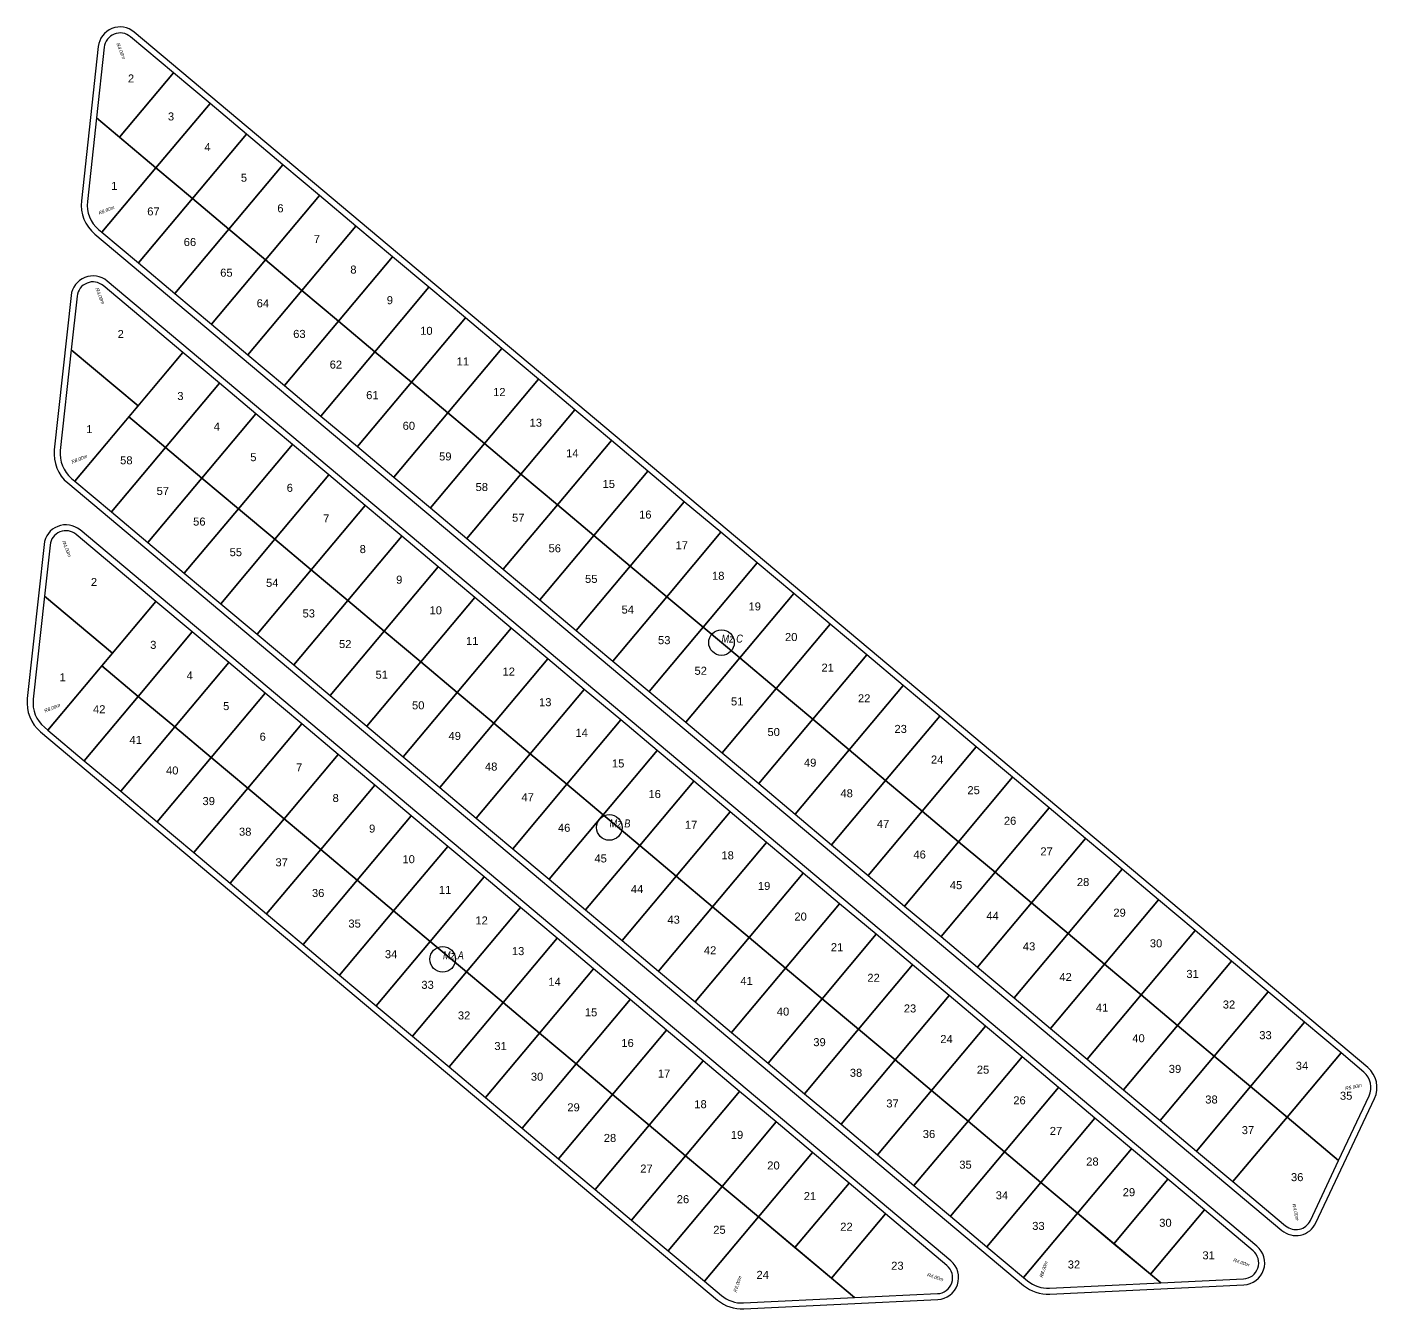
# Model space of a CAD drawing. Header units: millimetres. Extents: x 588946 to 589284, y 8160446 to 8160766.
import ezdxf
from ezdxf.enums import TextEntityAlignment as Align

# ---------------------------------------------------------------- set-up
doc = ezdxf.new("R2010")
doc.units = ezdxf.units.MM
for name, color, linetype in [('Lote A 1', 40, 'Continuous'), ('Lote A 10', 40, 'Continuous'), ('Lote A 11', 40, 'Continuous'), ('Lote A 12', 40, 'Continuous'), ('Lote A 13', 40, 'Continuous'), ('Lote A 14', 40, 'Continuous'), ('Lote A 15', 40, 'Continuous'), ('Lote A 16', 40, 'Continuous'), ('Lote A 17', 40, 'Continuous'), ('Lote A 18', 40, 'Continuous'), ('Lote A 19', 40, 'Continuous'), ('Lote A 2', 40, 'Continuous'), ('Lote A 20', 40, 'Continuous'), ('Lote A 21', 40, 'Continuous'), ('Lote A 22', 40, 'Continuous'), ('Lote A 23', 40, 'Continuous'), ('Lote A 24', 40, 'Continuous'), ('Lote A 25', 40, 'Continuous'), ('Lote A 26', 40, 'Continuous'), ('Lote A 27', 40, 'Continuous'), ('Lote A 28', 40, 'Continuous'), ('Lote A 29', 40, 'Continuous'), ('Lote A 3', 40, 'Continuous'), ('Lote A 30', 40, 'Continuous'), ('Lote A 31', 40, 'Continuous'), ('Lote A 32', 40, 'Continuous'), ('Lote A 33', 40, 'Continuous'), ('Lote A 34', 40, 'Continuous'), ('Lote A 35', 40, 'Continuous'), ('Lote A 36', 40, 'Continuous'), ('Lote A 37', 40, 'Continuous'), ('Lote A 38', 40, 'Continuous'), ('Lote A 39', 40, 'Continuous'), ('Lote A 4', 40, 'Continuous'), ('Lote A 40', 40, 'Continuous'), ('Lote A 41', 40, 'Continuous'), ('Lote A 42', 40, 'Continuous'), ('Lote A 5', 40, 'Continuous'), ('Lote A 6', 40, 'Continuous'), ('Lote A 7', 40, 'Continuous'), ('Lote A 8', 40, 'Continuous'), ('Lote A 9', 40, 'Continuous'), ('Lote B 1', 40, 'Continuous'), ('Lote B 10', 40, 'Continuous'), ('Lote B 11', 40, 'Continuous'), ('Lote B 12', 40, 'Continuous'), ('Lote B 13', 40, 'Continuous'), ('Lote B 14', 40, 'Continuous'), ('Lote B 15', 40, 'Continuous'), ('Lote B 16', 40, 'Continuous'), ('Lote B 17', 40, 'Continuous'), ('Lote B 18', 40, 'Continuous'), ('Lote B 19', 40, 'Continuous'), ('Lote B 2', 40, 'Continuous'), ('Lote B 20', 40, 'Continuous'), ('Lote B 21', 40, 'Continuous'), ('Lote B 22', 40, 'Continuous'), ('Lote B 23', 40, 'Continuous'), ('Lote B 24', 40, 'Continuous'), ('Lote B 25', 40, 'Continuous'), ('Lote B 26', 40, 'Continuous'), ('Lote B 27', 40, 'Continuous'), ('Lote B 28', 40, 'Continuous'), ('Lote B 29', 40, 'Continuous'), ('Lote B 3', 40, 'Continuous'), ('Lote B 30', 40, 'Continuous'), ('Lote B 31', 40, 'Continuous'), ('Lote B 32', 40, 'Continuous'), ('Lote B 33', 40, 'Continuous'), ('Lote B 34', 40, 'Continuous'), ('Lote B 35', 40, 'Continuous'), ('Lote B 36', 40, 'Continuous'), ('Lote B 37', 40, 'Continuous'), ('Lote B 38', 40, 'Continuous'), ('Lote B 39', 40, 'Continuous'), ('Lote B 4', 40, 'Continuous'), ('Lote B 40', 40, 'Continuous'), ('Lote B 41', 40, 'Continuous'), ('Lote B 42', 40, 'Continuous'), ('Lote B 43', 40, 'Continuous'), ('Lote B 44', 40, 'Continuous'), ('Lote B 45', 40, 'Continuous'), ('Lote B 46', 40, 'Continuous'), ('Lote B 47', 40, 'Continuous'), ('Lote B 48', 40, 'Continuous'), ('Lote B 49', 40, 'Continuous'), ('Lote B 5', 40, 'Continuous'), ('Lote B 50', 40, 'Continuous'), ('Lote B 51', 40, 'Continuous'), ('Lote B 52', 40, 'Continuous'), ('Lote B 53', 40, 'Continuous'), ('Lote B 54', 40, 'Continuous'), ('Lote B 55', 40, 'Continuous'), ('Lote B 56', 40, 'Continuous'), ('Lote B 57', 40, 'Continuous'), ('Lote B 58', 40, 'Continuous'), ('Lote B 6', 40, 'Continuous'), ('Lote B 7', 40, 'Continuous'), ('Lote B 8', 40, 'Continuous'), ('Lote B 9', 40, 'Continuous'), ('Lote C 1', 40, 'Continuous'), ('Lote C 10', 40, 'Continuous'), ('Lote C 11', 40, 'Continuous'), ('Lote C 12', 40, 'Continuous'), ('Lote C 13', 40, 'Continuous'), ('Lote C 14', 40, 'Continuous'), ('Lote C 15', 40, 'Continuous'), ('Lote C 16', 40, 'Continuous'), ('Lote C 17', 40, 'Continuous'), ('Lote C 18', 40, 'Continuous'), ('Lote C 19', 40, 'Continuous'), ('Lote C 2', 40, 'Continuous'), ('Lote C 20', 40, 'Continuous'), ('Lote C 21', 40, 'Continuous'), ('Lote C 22', 40, 'Continuous'), ('Lote C 23', 40, 'Continuous'), ('Lote C 24', 40, 'Continuous'), ('Lote C 25', 40, 'Continuous'), ('Lote C 26', 40, 'Continuous'), ('Lote C 27', 40, 'Continuous'), ('Lote C 28', 40, 'Continuous'), ('Lote C 29', 40, 'Continuous'), ('Lote C 3', 40, 'Continuous'), ('Lote C 30', 40, 'Continuous'), ('Lote C 31', 40, 'Continuous'), ('Lote C 32', 40, 'Continuous'), ('Lote C 33', 40, 'Continuous'), ('Lote C 34', 40, 'Continuous'), ('Lote C 35', 40, 'Continuous'), ('Lote C 36', 40, 'Continuous'), ('Lote C 37', 40, 'Continuous'), ('Lote C 38', 40, 'Continuous'), ('Lote C 39', 40, 'Continuous'), ('Lote C 4', 40, 'Continuous'), ('Lote C 40', 40, 'Continuous'), ('Lote C 41', 40, 'Continuous'), ('Lote C 42', 40, 'Continuous'), ('Lote C 43', 40, 'Continuous'), ('Lote C 44', 40, 'Continuous'), ('Lote C 45', 40, 'Continuous'), ('Lote C 46', 40, 'Continuous'), ('Lote C 47', 40, 'Continuous'), ('Lote C 48', 40, 'Continuous'), ('Lote C 49', 40, 'Continuous'), ('Lote C 5', 40, 'Continuous'), ('Lote C 50', 40, 'Continuous'), ('Lote C 51', 40, 'Continuous'), ('Lote C 52', 40, 'Continuous'), ('Lote C 53', 40, 'Continuous'), ('Lote C 54', 40, 'Continuous'), ('Lote C 55', 40, 'Continuous'), ('Lote C 56', 40, 'Continuous'), ('Lote C 57', 40, 'Continuous'), ('Lote C 58', 40, 'Continuous'), ('Lote C 59', 40, 'Continuous'), ('Lote C 6', 40, 'Continuous'), ('Lote C 60', 40, 'Continuous'), ('Lote C 61', 40, 'Continuous'), ('Lote C 62', 40, 'Continuous'), ('Lote C 63', 40, 'Continuous'), ('Lote C 64', 40, 'Continuous'), ('Lote C 65', 40, 'Continuous'), ('Lote C 66', 40, 'Continuous'), ('Lote C 67', 40, 'Continuous'), ('Lote C 7', 40, 'Continuous'), ('Lote C 8', 40, 'Continuous'), ('Lote C 9', 40, 'Continuous'), ('Mz.A', 131, 'Continuous'), ('Mz.B', 131, 'Continuous'), ('Mz.C', 131, 'Continuous')]:
    doc.layers.add(name, color=color, linetype=linetype)
doc.styles.add('Manzanos', font='ARIALNBI.TTF')
doc.styles.add('SAICO', font='arial.ttf', dxfattribs={"oblique": 15})
doc.styles.add('Tabla', font='arial.ttf')

msp = doc.modelspace()

# ---------------------------------------------------------------- linework, layer by layer
at = {"color": 184, "lineweight": 30}
for centre in [(589119.76, 8160612.12), (589091.72, 8160565.92), (589050.08, 8160532.97)]:
    msp.add_circle(centre, 3.2, dxfattribs=at)
at = {"layer": 'Lote A 1'}
msp.add_lwpolyline([(588967.52, 8160609.5), (588950.54, 8160623.75), (588947.73, 8160597.95, 0.250292), (588950.54, 8160590.96), (588951.37, 8160590.26)], format="xyb", close=True, dxfattribs=at)
at = {"layer": 'Lote A 10'}
msp.add_lwpolyline([(589028.7, 8160552.77), (589037.82, 8160545.12), (589051.32, 8160561.2), (589042.2, 8160568.85)], close=True, dxfattribs=at)
at = {"layer": 'Lote A 11'}
msp.add_lwpolyline([(589037.82, 8160545.12), (589046.94, 8160537.46), (589060.44, 8160553.55), (589051.32, 8160561.2)], close=True, dxfattribs=at)
at = {"layer": 'Lote A 12'}
msp.add_lwpolyline([(589046.94, 8160537.46), (589056.06, 8160529.81), (589069.56, 8160545.89), (589060.44, 8160553.55)], close=True, dxfattribs=at)
at = {"layer": 'Lote A 13'}
msp.add_lwpolyline([(589056.06, 8160529.81), (589065.18, 8160522.16), (589078.68, 8160538.24), (589069.56, 8160545.89)], close=True, dxfattribs=at)
at = {"layer": 'Lote A 14'}
msp.add_lwpolyline([(589065.18, 8160522.16), (589074.29, 8160514.5), (589087.8, 8160530.59), (589078.68, 8160538.24)], close=True, dxfattribs=at)
at = {"layer": 'Lote A 15'}
msp.add_lwpolyline([(589074.29, 8160514.5), (589083.41, 8160506.85), (589096.91, 8160522.93), (589087.8, 8160530.59)], close=True, dxfattribs=at)
at = {"layer": 'Lote A 16'}
msp.add_lwpolyline([(589083.41, 8160506.85), (589092.53, 8160499.19), (589106.03, 8160515.28), (589096.91, 8160522.93)], close=True, dxfattribs=at)
at = {"layer": 'Lote A 17'}
msp.add_lwpolyline([(589092.53, 8160499.19), (589101.65, 8160491.54), (589115.15, 8160507.63), (589106.03, 8160515.28)], close=True, dxfattribs=at)
at = {"layer": 'Lote A 18'}
msp.add_lwpolyline([(589101.65, 8160491.54), (589110.77, 8160483.89), (589124.27, 8160499.97), (589115.15, 8160507.63)], close=True, dxfattribs=at)
at = {"layer": 'Lote A 19'}
msp.add_lwpolyline([(589110.77, 8160483.89), (589119.89, 8160476.23), (589133.39, 8160492.32), (589124.27, 8160499.97)], close=True, dxfattribs=at)
at = {"layer": 'Lote A 2'}
msp.add_lwpolyline([(588958.47, 8160639.13, 0.599626), (588951.93, 8160636.5), (588950.54, 8160623.75), (588967.52, 8160609.5), (588978.37, 8160622.43)], format="xyb", close=True, dxfattribs=at)
at = {"layer": 'Lote A 20'}
msp.add_lwpolyline([(589119.89, 8160476.23), (589129.01, 8160468.58), (589142.51, 8160484.67), (589133.39, 8160492.32)], close=True, dxfattribs=at)
at = {"layer": 'Lote A 21'}
msp.add_lwpolyline([(589129.01, 8160468.58), (589138.12, 8160460.93), (589151.63, 8160477.01), (589142.51, 8160484.67)], close=True, dxfattribs=at)
at = {"layer": 'Lote A 22'}
msp.add_lwpolyline([(589138.12, 8160460.93), (589147.24, 8160453.27), (589160.74, 8160469.36), (589151.63, 8160477.01)], close=True, dxfattribs=at)
at = {"layer": 'Lote A 23'}
msp.add_lwpolyline([(589176.1, 8160456.47), (589160.74, 8160469.36), (589147.24, 8160453.27), (589153.03, 8160448.42), (589173.72, 8160449.41, 0.682397)], format="xyb", close=True, dxfattribs=at)
at = {"layer": 'Lote A 24'}
msp.add_lwpolyline([(589129.01, 8160468.58), (589115.51, 8160452.5), (589119.73, 8160448.95, 0.18878), (589125.26, 8160447.08), (589153.03, 8160448.42)], format="xyb", close=True, dxfattribs=at)
at = {"layer": 'Lote A 25'}
msp.add_lwpolyline([(589129.01, 8160468.58), (589119.89, 8160476.23), (589106.39, 8160460.15), (589115.51, 8160452.5)], close=True, dxfattribs=at)
at = {"layer": 'Lote A 26'}
msp.add_lwpolyline([(589119.89, 8160476.23), (589110.77, 8160483.89), (589097.27, 8160467.8), (589106.39, 8160460.15)], close=True, dxfattribs=at)
at = {"layer": 'Lote A 27'}
msp.add_lwpolyline([(589110.77, 8160483.89), (589101.65, 8160491.54), (589088.15, 8160475.46), (589097.27, 8160467.8)], close=True, dxfattribs=at)
at = {"layer": 'Lote A 28'}
msp.add_lwpolyline([(589101.65, 8160491.54), (589092.53, 8160499.19), (589079.03, 8160483.11), (589088.15, 8160475.46)], close=True, dxfattribs=at)
at = {"layer": 'Lote A 29'}
msp.add_lwpolyline([(589092.53, 8160499.19), (589083.41, 8160506.85), (589069.91, 8160490.76), (589079.03, 8160483.11)], close=True, dxfattribs=at)
at = {"layer": 'Lote A 3'}
msp.add_lwpolyline([(588973.99, 8160598.69), (588987.49, 8160614.78), (588978.37, 8160622.43), (588964.87, 8160606.34)], close=True, dxfattribs=at)
at = {"layer": 'Lote A 30'}
msp.add_lwpolyline([(589083.41, 8160506.85), (589074.29, 8160514.5), (589060.79, 8160498.42), (589069.91, 8160490.76)], close=True, dxfattribs=at)
at = {"layer": 'Lote A 31'}
msp.add_lwpolyline([(589074.29, 8160514.5), (589065.18, 8160522.16), (589051.68, 8160506.07), (589060.79, 8160498.42)], close=True, dxfattribs=at)
at = {"layer": 'Lote A 32'}
msp.add_lwpolyline([(589065.18, 8160522.16), (589056.06, 8160529.81), (589042.56, 8160513.72), (589051.68, 8160506.07)], close=True, dxfattribs=at)
at = {"layer": 'Lote A 33'}
msp.add_lwpolyline([(589056.06, 8160529.81), (589046.94, 8160537.46), (589033.44, 8160521.38), (589042.56, 8160513.72)], close=True, dxfattribs=at)
at = {"layer": 'Lote A 34'}
msp.add_lwpolyline([(589046.94, 8160537.46), (589037.82, 8160545.12), (589024.32, 8160529.03), (589033.44, 8160521.38)], close=True, dxfattribs=at)
at = {"layer": 'Lote A 35'}
msp.add_lwpolyline([(589037.82, 8160545.12), (589028.7, 8160552.77), (589015.2, 8160536.68), (589024.32, 8160529.03)], close=True, dxfattribs=at)
at = {"layer": 'Lote A 36'}
msp.add_lwpolyline([(589028.7, 8160552.77), (589019.58, 8160560.42), (589006.08, 8160544.34), (589015.2, 8160536.68)], close=True, dxfattribs=at)
at = {"layer": 'Lote A 37'}
msp.add_lwpolyline([(589019.58, 8160560.42), (589010.46, 8160568.08), (588996.96, 8160551.99), (589006.08, 8160544.34)], close=True, dxfattribs=at)
at = {"layer": 'Lote A 38'}
msp.add_lwpolyline([(589010.46, 8160568.08), (589001.35, 8160575.73), (588987.85, 8160559.64), (588996.96, 8160551.99)], close=True, dxfattribs=at)
at = {"layer": 'Lote A 39'}
msp.add_lwpolyline([(589001.35, 8160575.73), (588992.23, 8160583.38), (588978.73, 8160567.3), (588987.85, 8160559.64)], close=True, dxfattribs=at)
at = {"layer": 'Lote A 4'}
msp.add_lwpolyline([(588973.99, 8160598.69), (588983.11, 8160591.04), (588996.61, 8160607.12), (588987.49, 8160614.78)], close=True, dxfattribs=at)
at = {"layer": 'Lote A 40'}
msp.add_lwpolyline([(588992.23, 8160583.38), (588983.11, 8160591.04), (588969.61, 8160574.95), (588978.73, 8160567.3)], close=True, dxfattribs=at)
at = {"layer": 'Lote A 41'}
msp.add_lwpolyline([(588983.11, 8160591.04), (588973.99, 8160598.69), (588960.49, 8160582.6), (588969.61, 8160574.95)], close=True, dxfattribs=at)
at = {"layer": 'Lote A 42'}
msp.add_lwpolyline([(588973.99, 8160598.69), (588964.87, 8160606.34), (588951.37, 8160590.26), (588960.49, 8160582.6)], close=True, dxfattribs=at)
at = {"layer": 'Lote A 5'}
msp.add_lwpolyline([(588983.11, 8160591.04), (588992.23, 8160583.38), (589005.73, 8160599.47), (588996.61, 8160607.12)], close=True, dxfattribs=at)
at = {"layer": 'Lote A 6'}
msp.add_lwpolyline([(588992.23, 8160583.38), (589001.35, 8160575.73), (589014.85, 8160591.81), (589005.73, 8160599.47)], close=True, dxfattribs=at)
at = {"layer": 'Lote A 7'}
msp.add_lwpolyline([(589001.35, 8160575.73), (589010.46, 8160568.08), (589023.97, 8160584.16), (589014.85, 8160591.81)], close=True, dxfattribs=at)
at = {"layer": 'Lote A 8'}
msp.add_lwpolyline([(589010.46, 8160568.08), (589019.58, 8160560.42), (589033.08, 8160576.51), (589023.97, 8160584.16)], close=True, dxfattribs=at)
at = {"layer": 'Lote A 9'}
msp.add_lwpolyline([(589019.58, 8160560.42), (589028.7, 8160552.77), (589042.2, 8160568.85), (589033.08, 8160576.51)], close=True, dxfattribs=at)
at = {"layer": 'Lote B 1'}
msp.add_lwpolyline([(588973.93, 8160671.27), (588957.24, 8160685.28), (588954.5, 8160660.16, 0.250292), (588957.31, 8160653.16), (588958.15, 8160652.46)], format="xyb", close=True, dxfattribs=at)
at = {"layer": 'Lote B 10'}
msp.add_lwpolyline([(589035.48, 8160614.97), (589044.6, 8160607.32), (589058.1, 8160623.4), (589048.98, 8160631.06)], close=True, dxfattribs=at)
at = {"layer": 'Lote B 11'}
msp.add_lwpolyline([(589044.6, 8160607.32), (589053.71, 8160599.66), (589067.21, 8160615.75), (589058.1, 8160623.4)], close=True, dxfattribs=at)
at = {"layer": 'Lote B 12'}
msp.add_lwpolyline([(589053.71, 8160599.66), (589062.83, 8160592.01), (589076.33, 8160608.1), (589067.21, 8160615.75)], close=True, dxfattribs=at)
at = {"layer": 'Lote B 13'}
msp.add_lwpolyline([(589062.83, 8160592.01), (589071.95, 8160584.36), (589085.45, 8160600.44), (589076.33, 8160608.1)], close=True, dxfattribs=at)
at = {"layer": 'Lote B 14'}
msp.add_lwpolyline([(589071.95, 8160584.36), (589081.07, 8160576.7), (589094.57, 8160592.79), (589085.45, 8160600.44)], close=True, dxfattribs=at)
at = {"layer": 'Lote B 15'}
msp.add_lwpolyline([(589081.07, 8160576.7), (589090.19, 8160569.05), (589103.69, 8160585.14), (589094.57, 8160592.79)], close=True, dxfattribs=at)
at = {"layer": 'Lote B 16'}
msp.add_lwpolyline([(589090.19, 8160569.05), (589099.31, 8160561.4), (589112.81, 8160577.48), (589103.69, 8160585.14)], close=True, dxfattribs=at)
at = {"layer": 'Lote B 17'}
msp.add_lwpolyline([(589099.31, 8160561.4), (589108.42, 8160553.74), (589121.93, 8160569.83), (589112.81, 8160577.48)], close=True, dxfattribs=at)
at = {"layer": 'Lote B 18'}
msp.add_lwpolyline([(589108.42, 8160553.74), (589117.54, 8160546.09), (589131.04, 8160562.18), (589121.93, 8160569.83)], close=True, dxfattribs=at)
at = {"layer": 'Lote B 19'}
msp.add_lwpolyline([(589117.54, 8160546.09), (589126.66, 8160538.44), (589140.16, 8160554.52), (589131.04, 8160562.18)], close=True, dxfattribs=at)
at = {"layer": 'Lote B 2'}
msp.add_lwpolyline([(588985.15, 8160684.63), (588965.25, 8160701.33, 0.599626), (588958.7, 8160698.7), (588957.24, 8160685.28), (588973.93, 8160671.27)], format="xyb", close=True, dxfattribs=at)
at = {"layer": 'Lote B 20'}
msp.add_lwpolyline([(589126.66, 8160538.44), (589135.78, 8160530.78), (589149.28, 8160546.87), (589140.16, 8160554.52)], close=True, dxfattribs=at)
at = {"layer": 'Lote B 21'}
msp.add_lwpolyline([(589135.78, 8160530.78), (589144.9, 8160523.13), (589158.4, 8160539.22), (589149.28, 8160546.87)], close=True, dxfattribs=at)
at = {"layer": 'Lote B 22'}
msp.add_lwpolyline([(589144.9, 8160523.13), (589154.02, 8160515.48), (589167.52, 8160531.56), (589158.4, 8160539.22)], close=True, dxfattribs=at)
at = {"layer": 'Lote B 23'}
msp.add_lwpolyline([(589154.02, 8160515.48), (589163.14, 8160507.82), (589176.64, 8160523.91), (589167.52, 8160531.56)], close=True, dxfattribs=at)
at = {"layer": 'Lote B 24'}
msp.add_lwpolyline([(589163.14, 8160507.82), (589172.25, 8160500.17), (589185.76, 8160516.26), (589176.64, 8160523.91)], close=True, dxfattribs=at)
at = {"layer": 'Lote B 25'}
msp.add_lwpolyline([(589172.25, 8160500.17), (589181.37, 8160492.52), (589194.87, 8160508.6), (589185.76, 8160516.26)], close=True, dxfattribs=at)
at = {"layer": 'Lote B 26'}
msp.add_lwpolyline([(589181.37, 8160492.52), (589190.49, 8160484.86), (589203.99, 8160500.95), (589194.87, 8160508.6)], close=True, dxfattribs=at)
at = {"layer": 'Lote B 27'}
msp.add_lwpolyline([(589190.49, 8160484.86), (589199.61, 8160477.21), (589213.11, 8160493.29), (589203.99, 8160500.95)], close=True, dxfattribs=at)
at = {"layer": 'Lote B 28'}
msp.add_lwpolyline([(589199.61, 8160477.21), (589208.73, 8160469.56), (589222.23, 8160485.64), (589213.11, 8160493.29)], close=True, dxfattribs=at)
at = {"layer": 'Lote B 29'}
msp.add_lwpolyline([(589208.73, 8160469.56), (589217.85, 8160461.9), (589231.35, 8160477.99), (589222.23, 8160485.64)], close=True, dxfattribs=at)
at = {"layer": 'Lote B 3'}
msp.add_lwpolyline([(588980.77, 8160660.89), (588994.27, 8160676.98), (588985.15, 8160684.63), (588971.65, 8160668.55)], close=True, dxfattribs=at)
at = {"layer": 'Lote B 30'}
msp.add_lwpolyline([(589217.85, 8160461.9), (589226.97, 8160454.25), (589240.47, 8160470.33), (589231.35, 8160477.99)], close=True, dxfattribs=at)
at = {"layer": 'Lote B 31'}
msp.add_lwpolyline([(589252.6, 8160460.15), (589240.47, 8160470.33), (589226.97, 8160454.25), (589229.53, 8160452.1), (589250.22, 8160453.09, 0.682397)], format="xyb", close=True, dxfattribs=at)
at = {"layer": 'Lote B 32'}
msp.add_lwpolyline([(589208.73, 8160469.56), (589195.23, 8160453.47), (589196.23, 8160452.63, 0.18878), (589201.76, 8160450.76), (589229.53, 8160452.1)], format="xyb", close=True, dxfattribs=at)
at = {"layer": 'Lote B 33'}
msp.add_lwpolyline([(589208.73, 8160469.56), (589199.61, 8160477.21), (589186.11, 8160461.12), (589195.23, 8160453.47)], close=True, dxfattribs=at)
at = {"layer": 'Lote B 34'}
msp.add_lwpolyline([(589199.61, 8160477.21), (589190.49, 8160484.86), (589176.99, 8160468.78), (589186.11, 8160461.12)], close=True, dxfattribs=at)
at = {"layer": 'Lote B 35'}
msp.add_lwpolyline([(589190.49, 8160484.86), (589181.37, 8160492.52), (589167.87, 8160476.43), (589176.99, 8160468.78)], close=True, dxfattribs=at)
at = {"layer": 'Lote B 36'}
msp.add_lwpolyline([(589181.37, 8160492.52), (589172.25, 8160500.17), (589158.75, 8160484.08), (589167.87, 8160476.43)], close=True, dxfattribs=at)
at = {"layer": 'Lote B 37'}
msp.add_lwpolyline([(589172.25, 8160500.17), (589163.14, 8160507.82), (589149.64, 8160491.74), (589158.75, 8160484.08)], close=True, dxfattribs=at)
at = {"layer": 'Lote B 38'}
msp.add_lwpolyline([(589163.14, 8160507.82), (589154.02, 8160515.48), (589140.52, 8160499.39), (589149.64, 8160491.74)], close=True, dxfattribs=at)
at = {"layer": 'Lote B 39'}
msp.add_lwpolyline([(589154.02, 8160515.48), (589144.9, 8160523.13), (589131.4, 8160507.05), (589140.52, 8160499.39)], close=True, dxfattribs=at)
at = {"layer": 'Lote B 4'}
msp.add_lwpolyline([(588980.77, 8160660.89), (588989.88, 8160653.24), (589003.38, 8160669.32), (588994.27, 8160676.98)], close=True, dxfattribs=at)
at = {"layer": 'Lote B 40'}
msp.add_lwpolyline([(589144.9, 8160523.13), (589135.78, 8160530.78), (589122.28, 8160514.7), (589131.4, 8160507.05)], close=True, dxfattribs=at)
at = {"layer": 'Lote B 41'}
msp.add_lwpolyline([(589135.78, 8160530.78), (589126.66, 8160538.44), (589113.16, 8160522.35), (589122.28, 8160514.7)], close=True, dxfattribs=at)
at = {"layer": 'Lote B 42'}
msp.add_lwpolyline([(589126.66, 8160538.44), (589117.54, 8160546.09), (589104.04, 8160530.01), (589113.16, 8160522.35)], close=True, dxfattribs=at)
at = {"layer": 'Lote B 43'}
msp.add_lwpolyline([(589117.54, 8160546.09), (589108.42, 8160553.74), (589094.92, 8160537.66), (589104.04, 8160530.01)], close=True, dxfattribs=at)
at = {"layer": 'Lote B 44'}
msp.add_lwpolyline([(589108.42, 8160553.74), (589099.31, 8160561.4), (589085.81, 8160545.31), (589094.92, 8160537.66)], close=True, dxfattribs=at)
at = {"layer": 'Lote B 45'}
msp.add_lwpolyline([(589099.31, 8160561.4), (589090.19, 8160569.05), (589076.69, 8160552.97), (589085.81, 8160545.31)], close=True, dxfattribs=at)
at = {"layer": 'Lote B 46'}
msp.add_lwpolyline([(589090.19, 8160569.05), (589081.07, 8160576.7), (589067.57, 8160560.62), (589076.69, 8160552.97)], close=True, dxfattribs=at)
at = {"layer": 'Lote B 47'}
msp.add_lwpolyline([(589081.07, 8160576.7), (589071.95, 8160584.36), (589058.45, 8160568.27), (589067.57, 8160560.62)], close=True, dxfattribs=at)
at = {"layer": 'Lote B 48'}
msp.add_lwpolyline([(589071.95, 8160584.36), (589062.83, 8160592.01), (589049.33, 8160575.93), (589058.45, 8160568.27)], close=True, dxfattribs=at)
at = {"layer": 'Lote B 49'}
msp.add_lwpolyline([(589062.83, 8160592.01), (589053.71, 8160599.66), (589040.21, 8160583.58), (589049.33, 8160575.93)], close=True, dxfattribs=at)
at = {"layer": 'Lote B 5'}
msp.add_lwpolyline([(588989.88, 8160653.24), (588999, 8160645.59), (589012.5, 8160661.67), (589003.38, 8160669.32)], close=True, dxfattribs=at)
at = {"layer": 'Lote B 50'}
msp.add_lwpolyline([(589053.71, 8160599.66), (589044.6, 8160607.32), (589031.09, 8160591.23), (589040.21, 8160583.58)], close=True, dxfattribs=at)
at = {"layer": 'Lote B 51'}
msp.add_lwpolyline([(589044.6, 8160607.32), (589035.48, 8160614.97), (589021.98, 8160598.89), (589031.09, 8160591.23)], close=True, dxfattribs=at)
at = {"layer": 'Lote B 52'}
msp.add_lwpolyline([(589035.48, 8160614.97), (589026.36, 8160622.63), (589012.86, 8160606.54), (589021.98, 8160598.89)], close=True, dxfattribs=at)
at = {"layer": 'Lote B 53'}
msp.add_lwpolyline([(589026.36, 8160622.63), (589017.24, 8160630.28), (589003.74, 8160614.19), (589012.86, 8160606.54)], close=True, dxfattribs=at)
at = {"layer": 'Lote B 54'}
msp.add_lwpolyline([(589017.24, 8160630.28), (589008.12, 8160637.93), (588994.62, 8160621.85), (589003.74, 8160614.19)], close=True, dxfattribs=at)
at = {"layer": 'Lote B 55'}
msp.add_lwpolyline([(589008.12, 8160637.93), (588999, 8160645.59), (588985.5, 8160629.5), (588994.62, 8160621.85)], close=True, dxfattribs=at)
at = {"layer": 'Lote B 56'}
msp.add_lwpolyline([(588999, 8160645.59), (588989.88, 8160653.24), (588976.38, 8160637.15), (588985.5, 8160629.5)], close=True, dxfattribs=at)
at = {"layer": 'Lote B 57'}
msp.add_lwpolyline([(588989.88, 8160653.24), (588980.77, 8160660.89), (588967.26, 8160644.81), (588976.38, 8160637.15)], close=True, dxfattribs=at)
at = {"layer": 'Lote B 58'}
msp.add_lwpolyline([(588980.77, 8160660.89), (588971.65, 8160668.55), (588958.15, 8160652.46), (588967.26, 8160644.81)], close=True, dxfattribs=at)
at = {"layer": 'Lote B 6'}
msp.add_lwpolyline([(588999, 8160645.59), (589008.12, 8160637.93), (589021.62, 8160654.02), (589012.5, 8160661.67)], close=True, dxfattribs=at)
at = {"layer": 'Lote B 7'}
msp.add_lwpolyline([(589008.12, 8160637.93), (589017.24, 8160630.28), (589030.74, 8160646.36), (589021.62, 8160654.02)], close=True, dxfattribs=at)
at = {"layer": 'Lote B 8'}
msp.add_lwpolyline([(589017.24, 8160630.28), (589026.36, 8160622.63), (589039.86, 8160638.71), (589030.74, 8160646.36)], close=True, dxfattribs=at)
at = {"layer": 'Lote B 9'}
msp.add_lwpolyline([(589026.36, 8160622.63), (589035.48, 8160614.97), (589048.98, 8160631.06), (589039.86, 8160638.71)], close=True, dxfattribs=at)
at = {"layer": 'Lote C 1'}
msp.add_lwpolyline([(588963.55, 8160743.23), (588961.28, 8160722.36, 0.250292), (588964.09, 8160715.36), (588964.92, 8160714.66), (588978.42, 8160730.75)], format="xyb", close=True, dxfattribs=at)
at = {"layer": 'Lote C 10'}
msp.add_lwpolyline([(589055.75, 8160693.26), (589046.63, 8160700.91), (589033.13, 8160684.83), (589042.25, 8160677.17)], close=True, dxfattribs=at)
at = {"layer": 'Lote C 11'}
msp.add_lwpolyline([(589064.87, 8160685.61), (589055.75, 8160693.26), (589042.25, 8160677.17), (589051.37, 8160669.52)], close=True, dxfattribs=at)
at = {"layer": 'Lote C 12'}
msp.add_lwpolyline([(589073.99, 8160677.95), (589064.87, 8160685.61), (589051.37, 8160669.52), (589060.49, 8160661.87)], close=True, dxfattribs=at)
at = {"layer": 'Lote C 13'}
msp.add_lwpolyline([(589083.11, 8160670.3), (589073.99, 8160677.95), (589060.49, 8160661.87), (589069.61, 8160654.21)], close=True, dxfattribs=at)
at = {"layer": 'Lote C 14'}
msp.add_lwpolyline([(589092.23, 8160662.65), (589083.11, 8160670.3), (589069.61, 8160654.21), (589078.73, 8160646.56)], close=True, dxfattribs=at)
at = {"layer": 'Lote C 15'}
msp.add_lwpolyline([(589101.34, 8160654.99), (589092.23, 8160662.65), (589078.73, 8160646.56), (589087.84, 8160638.91)], close=True, dxfattribs=at)
at = {"layer": 'Lote C 16'}
msp.add_lwpolyline([(589110.46, 8160647.34), (589101.34, 8160654.99), (589087.84, 8160638.91), (589096.96, 8160631.25)], close=True, dxfattribs=at)
at = {"layer": 'Lote C 17'}
msp.add_lwpolyline([(589119.58, 8160639.69), (589110.46, 8160647.34), (589096.96, 8160631.25), (589106.08, 8160623.6)], close=True, dxfattribs=at)
at = {"layer": 'Lote C 18'}
msp.add_lwpolyline([(589128.7, 8160632.03), (589119.58, 8160639.69), (589106.08, 8160623.6), (589115.2, 8160615.95)], close=True, dxfattribs=at)
at = {"layer": 'Lote C 19'}
msp.add_lwpolyline([(589137.82, 8160624.38), (589128.7, 8160632.03), (589115.2, 8160615.95), (589124.32, 8160608.29)], close=True, dxfattribs=at)
at = {"layer": 'Lote C 2'}
msp.add_lwpolyline([(588982.8, 8160754.49), (588972.02, 8160763.54, 0.599626), (588965.47, 8160760.91), (588963.55, 8160743.23), (588969.3, 8160738.4)], format="xyb", close=True, dxfattribs=at)
at = {"layer": 'Lote C 20'}
msp.add_lwpolyline([(589146.94, 8160616.73), (589137.82, 8160624.38), (589124.32, 8160608.29), (589133.44, 8160600.64)], close=True, dxfattribs=at)
at = {"layer": 'Lote C 21'}
msp.add_lwpolyline([(589156.06, 8160609.07), (589146.94, 8160616.73), (589133.44, 8160600.64), (589142.56, 8160592.99)], close=True, dxfattribs=at)
at = {"layer": 'Lote C 22'}
msp.add_lwpolyline([(589165.17, 8160601.42), (589156.06, 8160609.07), (589142.56, 8160592.99), (589151.67, 8160585.33)], close=True, dxfattribs=at)
at = {"layer": 'Lote C 23'}
msp.add_lwpolyline([(589174.29, 8160593.76), (589165.17, 8160601.42), (589151.67, 8160585.33), (589160.79, 8160577.68)], close=True, dxfattribs=at)
at = {"layer": 'Lote C 24'}
msp.add_lwpolyline([(589183.41, 8160586.11), (589174.29, 8160593.76), (589160.79, 8160577.68), (589169.91, 8160570.03)], close=True, dxfattribs=at)
at = {"layer": 'Lote C 25'}
msp.add_lwpolyline([(589192.53, 8160578.46), (589183.41, 8160586.11), (589169.91, 8160570.03), (589179.03, 8160562.37)], close=True, dxfattribs=at)
at = {"layer": 'Lote C 26'}
msp.add_lwpolyline([(589201.65, 8160570.8), (589192.53, 8160578.46), (589179.03, 8160562.37), (589188.15, 8160554.72)], close=True, dxfattribs=at)
at = {"layer": 'Lote C 27'}
msp.add_lwpolyline([(589210.77, 8160563.15), (589201.65, 8160570.8), (589188.15, 8160554.72), (589197.27, 8160547.07)], close=True, dxfattribs=at)
at = {"layer": 'Lote C 28'}
msp.add_lwpolyline([(589219.89, 8160555.5), (589210.77, 8160563.15), (589197.27, 8160547.07), (589206.38, 8160539.41)], close=True, dxfattribs=at)
at = {"layer": 'Lote C 29'}
msp.add_lwpolyline([(589229, 8160547.84), (589219.89, 8160555.5), (589206.38, 8160539.41), (589215.5, 8160531.76)], close=True, dxfattribs=at)
at = {"layer": 'Lote C 3'}
msp.add_lwpolyline([(588991.92, 8160746.83), (588982.8, 8160754.49), (588969.3, 8160738.4), (588978.42, 8160730.75)], close=True, dxfattribs=at)
at = {"layer": 'Lote C 30'}
msp.add_lwpolyline([(589238.12, 8160540.19), (589229, 8160547.84), (589215.5, 8160531.76), (589224.62, 8160524.11)], close=True, dxfattribs=at)
at = {"layer": 'Lote C 31'}
msp.add_lwpolyline([(589247.24, 8160532.54), (589238.12, 8160540.19), (589224.62, 8160524.11), (589233.74, 8160516.45)], close=True, dxfattribs=at)
at = {"layer": 'Lote C 32'}
msp.add_lwpolyline([(589256.36, 8160524.88), (589247.24, 8160532.54), (589233.74, 8160516.45), (589242.86, 8160508.8)], close=True, dxfattribs=at)
at = {"layer": 'Lote C 33'}
msp.add_lwpolyline([(589265.48, 8160517.23), (589256.36, 8160524.88), (589242.86, 8160508.8), (589251.98, 8160501.15)], close=True, dxfattribs=at)
at = {"layer": 'Lote C 34'}
msp.add_lwpolyline([(589274.6, 8160509.58), (589265.48, 8160517.23), (589251.98, 8160501.15), (589261.1, 8160493.49)], close=True, dxfattribs=at)
at = {"layer": 'Lote C 35'}
msp.add_lwpolyline([(589281.61, 8160498.82, 0.340551), (589280.31, 8160504.78), (589274.6, 8160509.58), (589261.1, 8160493.49), (589274, 8160482.66)], format="xyb", close=True, dxfattribs=at)
at = {"layer": 'Lote C 36'}
msp.add_lwpolyline([(589274, 8160482.66), (589261.1, 8160493.49), (589247.6, 8160477.41), (589260.76, 8160466.35, 0.491924), (589266.95, 8160467.71)], format="xyb", close=True, dxfattribs=at)
at = {"layer": 'Lote C 37'}
msp.add_lwpolyline([(589261.1, 8160493.49), (589251.98, 8160501.15), (589238.48, 8160485.06), (589247.6, 8160477.41)], close=True, dxfattribs=at)
at = {"layer": 'Lote C 38'}
msp.add_lwpolyline([(589251.98, 8160501.15), (589242.86, 8160508.8), (589229.36, 8160492.71), (589238.48, 8160485.06)], close=True, dxfattribs=at)
at = {"layer": 'Lote C 39'}
msp.add_lwpolyline([(589242.86, 8160508.8), (589233.74, 8160516.45), (589220.24, 8160500.37), (589229.36, 8160492.71)], close=True, dxfattribs=at)
at = {"layer": 'Lote C 4'}
msp.add_lwpolyline([(589001.04, 8160739.18), (588991.92, 8160746.83), (588978.42, 8160730.75), (588987.54, 8160723.1)], close=True, dxfattribs=at)
at = {"layer": 'Lote C 40'}
msp.add_lwpolyline([(589233.74, 8160516.45), (589224.62, 8160524.11), (589211.12, 8160508.02), (589220.24, 8160500.37)], close=True, dxfattribs=at)
at = {"layer": 'Lote C 41'}
msp.add_lwpolyline([(589224.62, 8160524.11), (589215.5, 8160531.76), (589202, 8160515.67), (589211.12, 8160508.02)], close=True, dxfattribs=at)
at = {"layer": 'Lote C 42'}
msp.add_lwpolyline([(589215.5, 8160531.76), (589206.38, 8160539.41), (589192.88, 8160523.33), (589202, 8160515.67)], close=True, dxfattribs=at)
at = {"layer": 'Lote C 43'}
msp.add_lwpolyline([(589206.38, 8160539.41), (589197.27, 8160547.07), (589183.77, 8160530.98), (589192.88, 8160523.33)], close=True, dxfattribs=at)
at = {"layer": 'Lote C 44'}
msp.add_lwpolyline([(589197.27, 8160547.07), (589188.15, 8160554.72), (589174.65, 8160538.63), (589183.77, 8160530.98)], close=True, dxfattribs=at)
at = {"layer": 'Lote C 45'}
msp.add_lwpolyline([(589188.15, 8160554.72), (589179.03, 8160562.37), (589165.53, 8160546.29), (589174.65, 8160538.63)], close=True, dxfattribs=at)
at = {"layer": 'Lote C 46'}
msp.add_lwpolyline([(589179.03, 8160562.37), (589169.91, 8160570.03), (589156.41, 8160553.94), (589165.53, 8160546.29)], close=True, dxfattribs=at)
at = {"layer": 'Lote C 47'}
msp.add_lwpolyline([(589169.91, 8160570.03), (589160.79, 8160577.68), (589147.29, 8160561.59), (589156.41, 8160553.94)], close=True, dxfattribs=at)
at = {"layer": 'Lote C 48'}
msp.add_lwpolyline([(589160.79, 8160577.68), (589151.67, 8160585.33), (589138.17, 8160569.25), (589147.29, 8160561.59)], close=True, dxfattribs=at)
at = {"layer": 'Lote C 49'}
msp.add_lwpolyline([(589151.67, 8160585.33), (589142.56, 8160592.99), (589129.05, 8160576.9), (589138.17, 8160569.25)], close=True, dxfattribs=at)
at = {"layer": 'Lote C 5'}
msp.add_lwpolyline([(589010.16, 8160731.53), (589001.04, 8160739.18), (588987.54, 8160723.1), (588996.66, 8160715.44)], close=True, dxfattribs=at)
at = {"layer": 'Lote C 50'}
msp.add_lwpolyline([(589142.56, 8160592.99), (589133.44, 8160600.64), (589119.94, 8160584.55), (589129.05, 8160576.9)], close=True, dxfattribs=at)
at = {"layer": 'Lote C 51'}
msp.add_lwpolyline([(589133.44, 8160600.64), (589124.32, 8160608.29), (589110.82, 8160592.21), (589119.94, 8160584.55)], close=True, dxfattribs=at)
at = {"layer": 'Lote C 52'}
msp.add_lwpolyline([(589124.32, 8160608.29), (589115.2, 8160615.95), (589101.7, 8160599.86), (589110.82, 8160592.21)], close=True, dxfattribs=at)
at = {"layer": 'Lote C 53'}
msp.add_lwpolyline([(589115.2, 8160615.95), (589106.08, 8160623.6), (589092.58, 8160607.52), (589101.7, 8160599.86)], close=True, dxfattribs=at)
at = {"layer": 'Lote C 54'}
msp.add_lwpolyline([(589106.08, 8160623.6), (589096.96, 8160631.25), (589083.46, 8160615.17), (589092.58, 8160607.52)], close=True, dxfattribs=at)
at = {"layer": 'Lote C 55'}
msp.add_lwpolyline([(589096.96, 8160631.25), (589087.84, 8160638.91), (589074.34, 8160622.82), (589083.46, 8160615.17)], close=True, dxfattribs=at)
at = {"layer": 'Lote C 56'}
msp.add_lwpolyline([(589087.84, 8160638.91), (589078.73, 8160646.56), (589065.22, 8160630.48), (589074.34, 8160622.82)], close=True, dxfattribs=at)
at = {"layer": 'Lote C 57'}
msp.add_lwpolyline([(589078.73, 8160646.56), (589069.61, 8160654.21), (589056.11, 8160638.13), (589065.22, 8160630.48)], close=True, dxfattribs=at)
at = {"layer": 'Lote C 58'}
msp.add_lwpolyline([(589069.61, 8160654.21), (589060.49, 8160661.87), (589046.99, 8160645.78), (589056.11, 8160638.13)], close=True, dxfattribs=at)
at = {"layer": 'Lote C 59'}
msp.add_lwpolyline([(589060.49, 8160661.87), (589051.37, 8160669.52), (589037.87, 8160653.44), (589046.99, 8160645.78)], close=True, dxfattribs=at)
at = {"layer": 'Lote C 6'}
msp.add_lwpolyline([(589019.28, 8160723.87), (589010.16, 8160731.53), (588996.66, 8160715.44), (589005.78, 8160707.79)], close=True, dxfattribs=at)
at = {"layer": 'Lote C 60'}
msp.add_lwpolyline([(589051.37, 8160669.52), (589042.25, 8160677.17), (589028.75, 8160661.09), (589037.87, 8160653.44)], close=True, dxfattribs=at)
at = {"layer": 'Lote C 61'}
msp.add_lwpolyline([(589042.25, 8160677.17), (589033.13, 8160684.83), (589019.63, 8160668.74), (589028.75, 8160661.09)], close=True, dxfattribs=at)
at = {"layer": 'Lote C 62'}
msp.add_lwpolyline([(589033.13, 8160684.83), (589024.01, 8160692.48), (589010.51, 8160676.4), (589019.63, 8160668.74)], close=True, dxfattribs=at)
at = {"layer": 'Lote C 63'}
msp.add_lwpolyline([(589024.01, 8160692.48), (589014.9, 8160700.14), (589001.39, 8160684.05), (589010.51, 8160676.4)], close=True, dxfattribs=at)
at = {"layer": 'Lote C 64'}
msp.add_lwpolyline([(589014.9, 8160700.14), (589005.78, 8160707.79), (588992.28, 8160691.7), (589001.39, 8160684.05)], close=True, dxfattribs=at)
at = {"layer": 'Lote C 65'}
msp.add_lwpolyline([(589005.78, 8160707.79), (588996.66, 8160715.44), (588983.16, 8160699.36), (588992.28, 8160691.7)], close=True, dxfattribs=at)
at = {"layer": 'Lote C 66'}
msp.add_lwpolyline([(588996.66, 8160715.44), (588987.54, 8160723.1), (588974.04, 8160707.01), (588983.16, 8160699.36)], close=True, dxfattribs=at)
at = {"layer": 'Lote C 67'}
msp.add_lwpolyline([(588987.54, 8160723.1), (588978.42, 8160730.75), (588964.92, 8160714.66), (588974.04, 8160707.01)], close=True, dxfattribs=at)
at = {"layer": 'Lote C 7'}
msp.add_lwpolyline([(589028.4, 8160716.22), (589019.28, 8160723.87), (589005.78, 8160707.79), (589014.9, 8160700.14)], close=True, dxfattribs=at)
at = {"layer": 'Lote C 8'}
msp.add_lwpolyline([(589037.51, 8160708.57), (589028.4, 8160716.22), (589014.9, 8160700.14), (589024.01, 8160692.48)], close=True, dxfattribs=at)
at = {"layer": 'Lote C 9'}
msp.add_lwpolyline([(589046.63, 8160700.91), (589037.51, 8160708.57), (589024.01, 8160692.48), (589033.13, 8160684.83)], close=True, dxfattribs=at)
at = {"layer": 'Mz.A'}
msp.add_lwpolyline([(588950.43, 8160636.66), (588946.24, 8160598.11, 0.250292), (588949.57, 8160589.81), (589118.77, 8160447.8, 0.18878), (589125.33, 8160445.59), (589173.79, 8160447.92, 0.682397), (589177.06, 8160457.62), (588959.44, 8160640.28, 0.599626)], format="xyb", close=True, dxfattribs=at)
at = {"layer": 'Mz.B'}
msp.add_lwpolyline([(588957.21, 8160698.87), (588953.01, 8160660.32, 0.250292), (588956.35, 8160652.01), (589195.27, 8160451.48, 0.18878), (589201.83, 8160449.27), (589250.29, 8160451.6, 0.682397), (589253.56, 8160461.3), (588966.21, 8160702.48, 0.599626)], format="xyb", close=True, dxfattribs=at)
at = {"layer": 'Mz.C'}
msp.add_lwpolyline([(588963.98, 8160761.07), (588959.79, 8160722.52, 0.250292), (588963.12, 8160714.22), (589259.8, 8160465.21, 0.491924), (589268.31, 8160467.07), (589282.97, 8160498.18, 0.340551), (589281.27, 8160505.93), (588972.99, 8160764.69, 0.599626)], format="xyb", close=True, dxfattribs=at)

# ---------------------------------------------------------------- texts
at = {"color": 1, "style": 'SAICO', "oblique": 15}
for s, rotation, p in [('R4.00m', 291.8883, (588969.62, 8160760.05)), ('R8.00m', 21.8883, (588965.94, 8160720.17)), ('R4.00m', 291.8883, (588964.4, 8160698.85)), ('R8.00m', 21.8883, (588959.17, 8160657.97)), ('R4.00m', 291.8883, (588956.07, 8160635.64)), ('R8.00m', 21.8883, (588952.39, 8160595.76)), ('R5.00m', 12.3797, (589277.62, 8160501.07)), ('R4.00m', 282.3797, (589263.24, 8160469.86)), ('R8.00m', 71.3733, (589200.24, 8160455.4)), ('R4.00m', 341.3733, (589249.59, 8160457.24)), ('R8.00m', 71.3733, (589123.74, 8160451.71)), ('R4.00m', 341.3733, (589173.09, 8160453.56))]:
    msp.add_text(s, height=0.86, rotation=rotation, dxfattribs=at).set_placement(p, align=Align.MIDDLE_CENTER)
at = {"color": 184}
for s, style, p in [('2', 'Tabla', (588972.18, 8160753.11)), ('3', 'Tabla', (588982.17, 8160743.62)), ('4', 'Tabla', (588991.28, 8160735.96)), ('1', 'Tabla', (588968, 8160726.27)), ('5', 'Tabla', (589000.4, 8160728.31)), ('67', 'Tabla', (588977.78, 8160719.88)), ('6', 'Tabla', (589009.52, 8160720.66)), ('7', 'Tabla', (589018.64, 8160713)), ('66', 'Tabla', (588986.9, 8160712.23)), ('65', 'Tabla', (588996.02, 8160704.57)), ('8', 'Tabla', (589027.76, 8160705.35)), ('64', 'Tabla', (589005.14, 8160696.92)), ('9', 'Tabla', (589036.88, 8160697.7)), ('2', 'Tabla', (588969.61, 8160689.24)), ('63', 'Tabla', (589014.26, 8160689.27)), ('10', 'Tabla', (589046, 8160690.04)), ('11', 'Tabla', (589055.11, 8160682.39)), ('62', 'Tabla', (589023.38, 8160681.61)), ('3', 'Tabla', (588984.51, 8160673.76)), ('61', 'Tabla', (589032.5, 8160673.96)), ('12', 'Tabla', (589064.23, 8160674.74)), ('1', 'Tabla', (588961.78, 8160665.47)), ('4', 'Tabla', (588993.63, 8160666.11)), ('60', 'Tabla', (589041.61, 8160666.31)), ('13', 'Tabla', (589073.35, 8160667.08)), ('59', 'Tabla', (589050.73, 8160658.65)), ('14', 'Tabla', (589082.47, 8160659.43)), ('58', 'Tabla', (588971.01, 8160657.68)), ('5', 'Tabla', (589002.75, 8160658.46)), ('15', 'Tabla', (589091.59, 8160651.78)), ('57', 'Tabla', (588980.13, 8160650.02)), ('6', 'Tabla', (589011.87, 8160650.8)), ('58', 'Tabla', (589059.85, 8160651)), ('56', 'Tabla', (588989.25, 8160642.37)), ('7', 'Tabla', (589020.98, 8160643.15)), ('57', 'Tabla', (589068.97, 8160643.34)), ('16', 'Tabla', (589100.71, 8160644.12)), ('8', 'Tabla', (589030.1, 8160635.49)), ('56', 'Tabla', (589078.09, 8160635.69)), ('17', 'Tabla', (589109.83, 8160636.47)), ('55', 'Tabla', (588998.37, 8160634.72)), ('18', 'Tabla', (589118.94, 8160628.82)), ('2', 'Tabla', (588962.92, 8160627.26)), ('54', 'Tabla', (589007.48, 8160627.06)), ('9', 'Tabla', (589039.22, 8160627.84)), ('55', 'Tabla', (589087.21, 8160628.04)), ('53', 'Tabla', (589016.6, 8160619.41)), ('10', 'Tabla', (589048.34, 8160620.19)), ('54', 'Tabla', (589096.33, 8160620.38)), ('19', 'Tabla', (589128.06, 8160621.16)), ('3', 'Tabla', (588977.74, 8160611.56)), ('52', 'Tabla', (589025.72, 8160611.76)), ('11', 'Tabla', (589057.46, 8160612.53)), ('53', 'Tabla', (589105.44, 8160612.73)), ('Mz.C', 'Manzanos', (589122.43, 8160613.12)), ('20', 'Tabla', (589137.18, 8160613.51)), ('12', 'Tabla', (589066.58, 8160604.88)), ('52', 'Tabla', (589114.56, 8160605.08)), ('21', 'Tabla', (589146.3, 8160605.86)), ('1', 'Tabla', (588955.09, 8160603.48)), ('4', 'Tabla', (588986.85, 8160603.91)), ('51', 'Tabla', (589034.84, 8160604.1)), ('22', 'Tabla', (589155.42, 8160598.2)), ('42', 'Tabla', (588964.23, 8160595.47)), ('5', 'Tabla', (588995.97, 8160596.25)), ('50', 'Tabla', (589043.96, 8160596.45)), ('13', 'Tabla', (589075.7, 8160597.23)), ('51', 'Tabla', (589123.68, 8160597.42)), ('41', 'Tabla', (588973.35, 8160587.82)), ('6', 'Tabla', (589005.09, 8160588.6)), ('49', 'Tabla', (589053.08, 8160588.8)), ('14', 'Tabla', (589084.81, 8160589.57)), ('50', 'Tabla', (589132.8, 8160589.77)), ('23', 'Tabla', (589164.54, 8160590.55)), ('7', 'Tabla', (589014.21, 8160580.95)), ('48', 'Tabla', (589062.19, 8160581.14)), ('15', 'Tabla', (589093.93, 8160581.92)), ('49', 'Tabla', (589141.92, 8160582.12)), ('24', 'Tabla', (589173.66, 8160582.9)), ('40', 'Tabla', (588982.47, 8160580.17)), ('16', 'Tabla', (589103.05, 8160574.27)), ('48', 'Tabla', (589151.04, 8160574.46)), ('25', 'Tabla', (589182.77, 8160575.24)), ('39', 'Tabla', (588991.59, 8160572.51)), ('8', 'Tabla', (589023.33, 8160573.29)), ('47', 'Tabla', (589071.31, 8160573.49)), ('26', 'Tabla', (589191.89, 8160567.59)), ('38', 'Tabla', (589000.71, 8160564.86)), ('9', 'Tabla', (589032.45, 8160565.64)), ('46', 'Tabla', (589080.43, 8160565.84)), ('Mz.B', 'Manzanos', (589094.39, 8160566.92)), ('17', 'Tabla', (589112.17, 8160566.61)), ('47', 'Tabla', (589160.16, 8160566.81)), ('10', 'Tabla', (589041.57, 8160557.99)), ('45', 'Tabla', (589089.55, 8160558.18)), ('18', 'Tabla', (589121.29, 8160558.96)), ('46', 'Tabla', (589169.27, 8160559.16)), ('27', 'Tabla', (589201.01, 8160559.94)), ('37', 'Tabla', (589009.83, 8160557.21)), ('19', 'Tabla', (589130.41, 8160551.31)), ('45', 'Tabla', (589178.39, 8160551.5)), ('28', 'Tabla', (589210.13, 8160552.28)), ('36', 'Tabla', (589018.95, 8160549.55)), ('11', 'Tabla', (589050.68, 8160550.33)), ('44', 'Tabla', (589098.67, 8160550.53)), ('44', 'Tabla', (589187.51, 8160543.85)), ('29', 'Tabla', (589219.25, 8160544.63)), ('35', 'Tabla', (589028.06, 8160541.9)), ('12', 'Tabla', (589059.8, 8160542.68)), ('43', 'Tabla', (589107.79, 8160542.87)), ('20', 'Tabla', (589139.53, 8160543.65)), ('34', 'Tabla', (589037.18, 8160534.25)), ('Mz.A', 'Manzanos', (589052.75, 8160533.97)), ('13', 'Tabla', (589068.92, 8160535.02)), ('42', 'Tabla', (589116.91, 8160535.22)), ('21', 'Tabla', (589148.64, 8160536)), ('43', 'Tabla', (589196.63, 8160536.2)), ('30', 'Tabla', (589228.37, 8160536.97)), ('14', 'Tabla', (589078.04, 8160527.37)), ('41', 'Tabla', (589126.02, 8160527.57)), ('22', 'Tabla', (589157.76, 8160528.35)), ('42', 'Tabla', (589205.75, 8160528.54)), ('31', 'Tabla', (589237.49, 8160529.32)), ('33', 'Tabla', (589046.3, 8160526.59)), ('23', 'Tabla', (589166.88, 8160520.69)), ('41', 'Tabla', (589214.87, 8160520.89)), ('32', 'Tabla', (589246.6, 8160521.67)), ('32', 'Tabla', (589055.42, 8160518.94)), ('15', 'Tabla', (589087.16, 8160519.72)), ('40', 'Tabla', (589135.14, 8160519.91)), ('33', 'Tabla', (589255.72, 8160514.01)), ('31', 'Tabla', (589064.54, 8160511.29)), ('16', 'Tabla', (589096.28, 8160512.06)), ('39', 'Tabla', (589144.26, 8160512.26)), ('24', 'Tabla', (589176, 8160513.04)), ('40', 'Tabla', (589223.98, 8160513.24)), ('30', 'Tabla', (589073.66, 8160503.63)), ('17', 'Tabla', (589105.4, 8160504.41)), ('38', 'Tabla', (589153.38, 8160504.61)), ('25', 'Tabla', (589185.12, 8160505.39)), ('39', 'Tabla', (589233.1, 8160505.58)), ('34', 'Tabla', (589264.84, 8160506.36)), ('18', 'Tabla', (589114.51, 8160496.76)), ('37', 'Tabla', (589162.5, 8160496.95)), ('26', 'Tabla', (589194.24, 8160497.73)), ('38', 'Tabla', (589242.22, 8160497.93)), ('35', 'Tabla', (589275.88, 8160498.87)), ('29', 'Tabla', (589082.78, 8160495.98)), ('27', 'Tabla', (589203.36, 8160490.08)), ('37', 'Tabla', (589251.34, 8160490.28)), ('28', 'Tabla', (589091.89, 8160488.33)), ('19', 'Tabla', (589123.63, 8160489.1)), ('36', 'Tabla', (589171.62, 8160489.3)), ('27', 'Tabla', (589101.01, 8160480.67)), ('20', 'Tabla', (589132.75, 8160481.45)), ('35', 'Tabla', (589180.74, 8160481.65)), ('28', 'Tabla', (589212.47, 8160482.43)), ('36', 'Tabla', (589263.64, 8160478.53)), ('26', 'Tabla', (589110.13, 8160473.02)), ('21', 'Tabla', (589141.87, 8160473.8)), ('34', 'Tabla', (589189.85, 8160473.99)), ('29', 'Tabla', (589221.59, 8160474.77)), ('33', 'Tabla', (589198.97, 8160466.34)), ('30', 'Tabla', (589230.71, 8160467.12)), ('25', 'Tabla', (589119.25, 8160465.37)), ('22', 'Tabla', (589150.99, 8160466.14)), ('23', 'Tabla', (589163.72, 8160456.39)), ('32', 'Tabla', (589207.85, 8160456.7)), ('31', 'Tabla', (589241.51, 8160458.99)), ('24', 'Tabla', (589130.06, 8160454.11))]:
    msp.add_text(s, height=2, dxfattribs=dict(at, style=style)).set_placement(p, align=Align.MIDDLE_CENTER)

doc.saveas('drawing.dxf')
